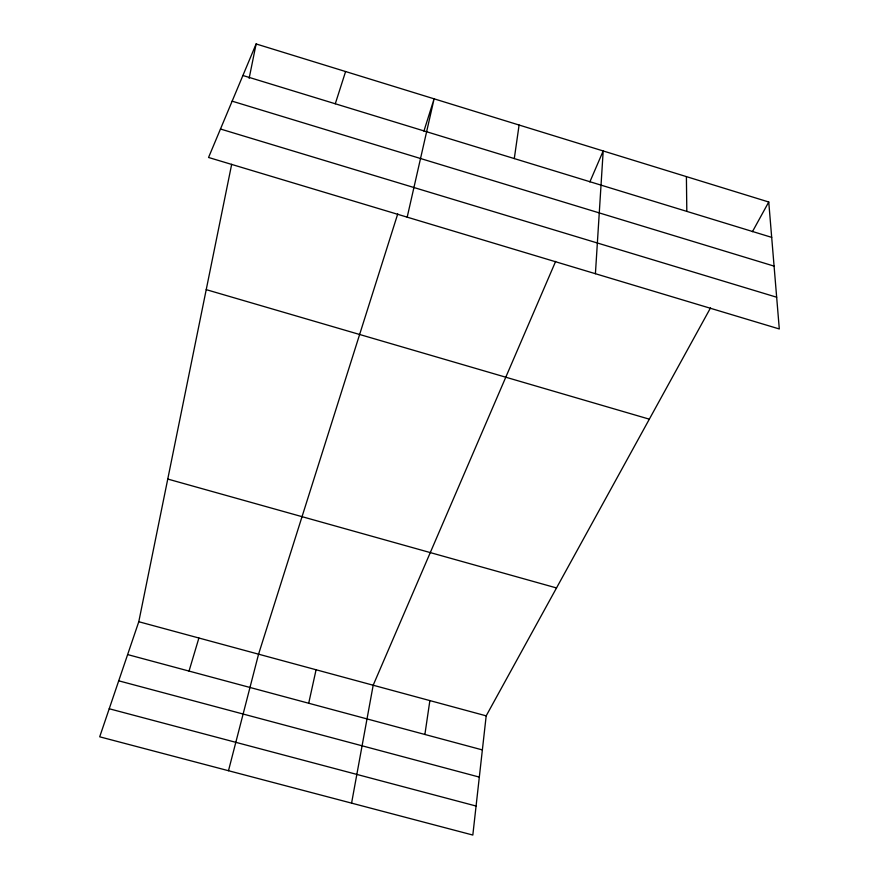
<?xml version="1.0" encoding="UTF-8"?>
<svg xmlns="http://www.w3.org/2000/svg" width="879" height="879" viewBox="0 0 879 879"><rect width="100%" height="100%" fill="white"/><g stroke="black" fill="none" stroke-linecap="round" stroke-linejoin="round"><path stroke-width="1.32" d="M595.413 273.71L603.192 150.957L589.853 181.92M710.507 307.914L486.186 715.847L472.825 835.05L99.701 736.811L138.783 621.728L231.682 164.285M514.292 158.583L519.093 125.027M424.887 734.47L429.875 700.596M351.578 803.131L373.179 685.235L555.649 261.382M249.142 78.33L256.119 43.95L768.751 202.005L779.299 328.966L208.554 157.473L256.119 43.95M308.705 703.244L316.077 669.765M407.186 217.157L434.105 98.822L423.909 131.114M228.485 770.718L258.569 654.185L397.737 213.916M189.029 671.084L198.896 638.022M335.284 103.777L345.601 71.54M752.424 231.693L768.751 202.005M109.227 708.76L476.077 806.032M118.72 680.818L479.319 777.102M127.631 654.58L482.362 749.919M138.783 621.728L486.186 715.847M167.757 479.055L556.517 587.952M206.224 289.641L649.328 419.173M220.486 129.015L776.662 297.223M232.144 101.173L774.08 266.117M242.901 75.495L771.696 237.374M686.4 176.613L686.818 211.399"/></g></svg>
